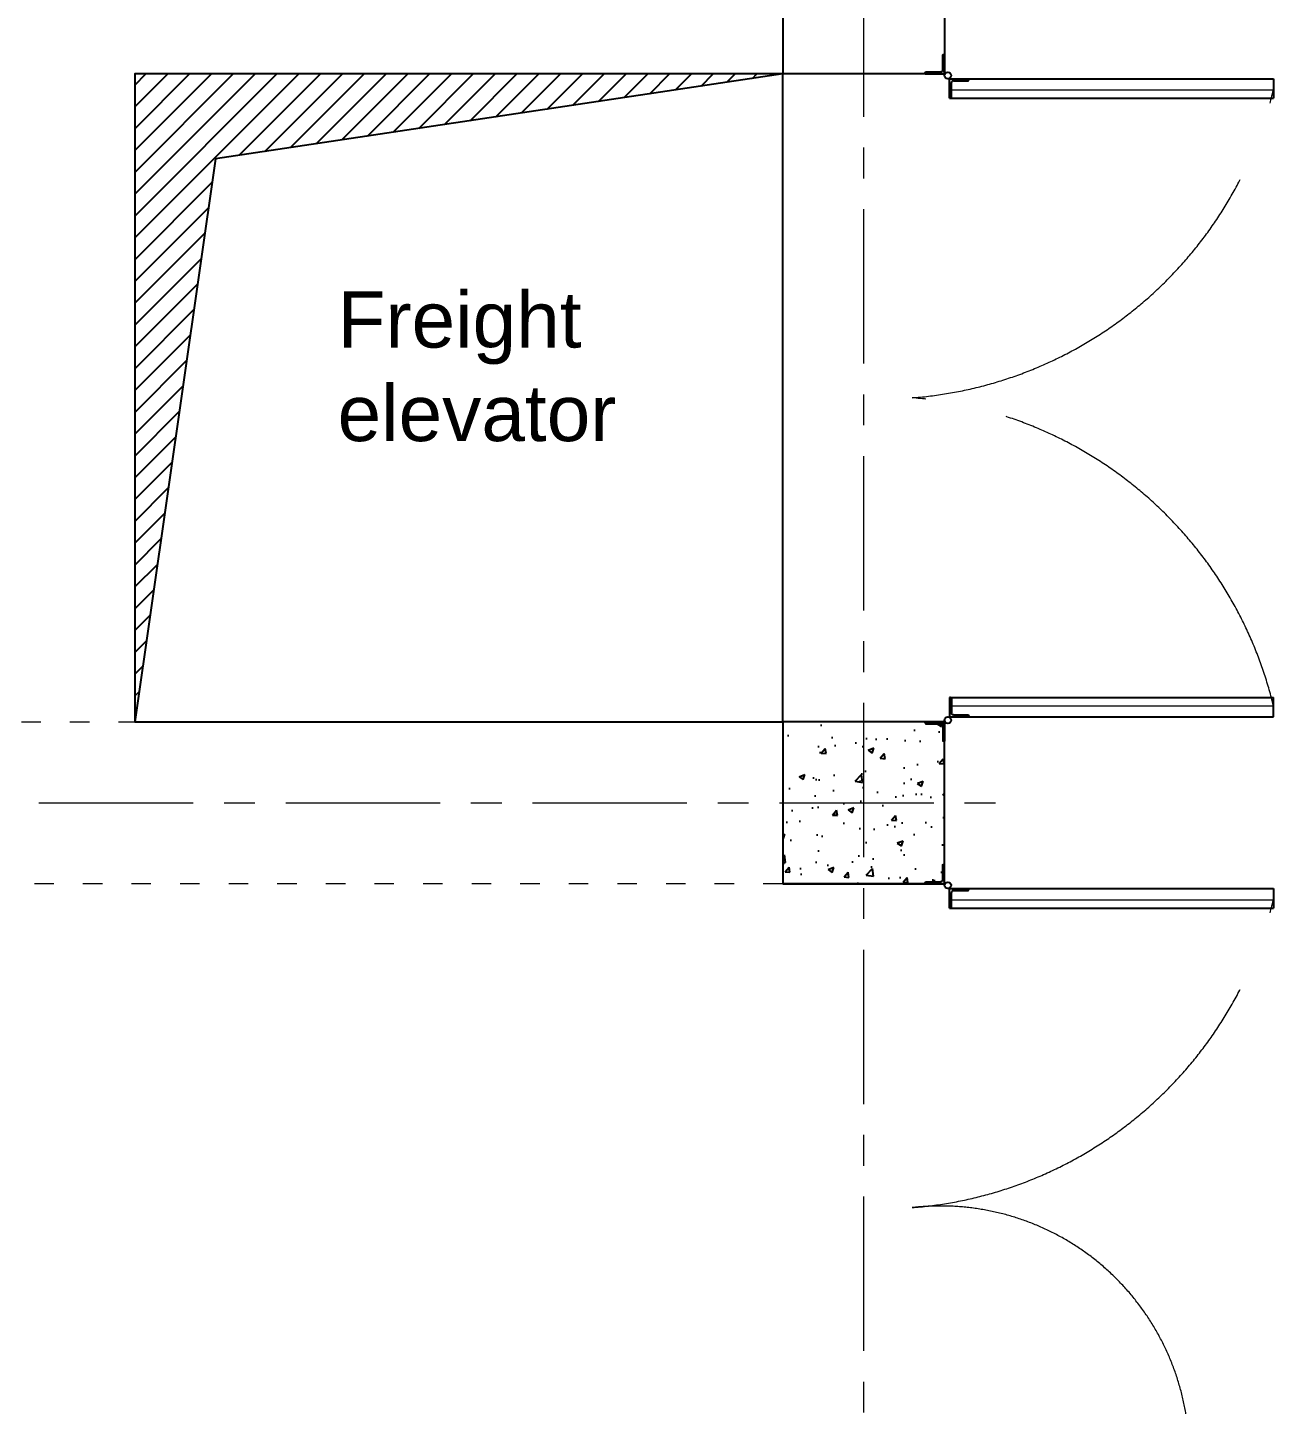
# Model space of a CAD drawing. Header units: millimetres. Extents: x 3220 to 226993, y 817 to 176024.
# Drawn here: x 53219 to 57065, y 159934 to 164185 of the extents above; entities that cross this region are included whole.
import ezdxf

# ---------------------------------------------------------------- set-up
doc = ezdxf.new("R2010")
doc.units = ezdxf.units.MM
for name, pattern in [('ACAD_ISO03W100', [30, 12, -18]), ('AXES', [50.8, 31.75, -6.35, 6.35, -6.35]), ('CENTER', [10.16, 6.35, -1.27, 1.27, -1.27])]:
    doc.linetypes.add(name, pattern=pattern)
doc.layers.add('Axe', color=1, linetype='AXES', lineweight=9)
doc.layers.add('Cache', color=3, linetype='ACAD_ISO03W100', lineweight=13)
doc.styles.get("Standard").update_dxf_attribs({"font": 'arial.ttf'})

# ---------------------------------------------------------------- blocks, each defined once
blk = doc.blocks.new("SYST7ME D'AXE")
at = {"layer": 'Axe', "ltscale": 15}
for p, q in [((15000, 18500), (15000, -6500)), ((-500, 6000), (15500, 6000))]:
    blk.add_line(p, q, dxfattribs=at)
blk = doc.blocks.new('L60X60X6')
at = {"linetype": 'Continuous'}
for p, q in [((0, 0), (0, 60)), ((0, 60), (3, 60)), ((6, 12), (6, 57)), ((60, 0), (0, 0)), ((57, 6), (12, 6)), ((60, 3), (60, 0))]:
    blk.add_line(p, q, dxfattribs=at)
for centre, radius, start, end in [((3, 57), 3, 360, 90), ((12, 12), 6, 180, 270), ((57, 3), 3, 0, 90)]:
    blk.add_arc(centre, radius, start, end, dxfattribs=at)
blk = doc.blocks.new('Level 0m')
h = blk.add_hatch()
h.set_pattern_fill('ANSI31', color=256, scale=15)
h.paths.add_polyline_path([(14750, -9750), (12750, -9750), (12750, -11750), (12999.2, -10012)])
h = blk.add_hatch()
h.set_pattern_fill('AR-CONC', color=256)
h.set_pattern_definition([(50, (-163579.41, -101209.63), (182.18467, -15.93909), [19.05, -209.55]), (355, (-163579.4, -101209.63), (-35.24342, 191.05685), [15.24, -167.64058]), (100.45144, (-163564.23, -101210.96), (146.94125, 175.11775), [16.19001, -178.09024]), (46.1842, (-163579.4, -101158.83), (271.07904, -42.04233), [28.575, -314.325]), (96.63556, (-163556.82, -101162.33), (237.40413, 247.42612), [24.28502, -267.1356]), (351.18415, (-163579.4, -101158.83), (237.40413, 247.42612), [22.85997, -251.45973]), (21, (-163554.01, -101171.53), (151.61439, -102.2652), [19.05, -209.55]), (326, (-163554, -101171.53), (61.80203, 184.18797), [15.24, -167.64]), (71.45144, (-163541.37, -101180.05), (213.41642, 81.92277), [16.19001, -178.08994]), (37.5, (-163579.41, -101209.63), (3.088603, 84.555039), [0, -165.608, 0, -170.18, 0, -168.275]), (7.5, (-163579.41, -101209.63), (66.819663, 100.180575), [0, -97.028, 0, -161.798, 0, -64.135]), (327.5, (-163636.05, -101209.63), (135.590595, -5.728744), [0, -63.5, 0, -198.12, 0, -262.89]), (317.5, (-163661.45, -101209.63), (148.12918, 25.42649), [0, -82.55, 0, -131.572, 0, -186.69])])
h.paths.add_polyline_path([(15000, -11750), (14750, -11750), (14750, -12000), (15000, -12000)])
h.paths.add_polyline_path([(15250, -11750), (15000, -11750), (15000, -12000), (15250, -12000)])
h.paths.add_polyline_path([(15250, -12000), (15000, -12000), (15000, -12250), (15250, -12250)])
h.paths.add_polyline_path([(15000, -12000), (14750, -12000), (14750, -12250), (15000, -12250)])
for p, q in [((15250, -9750), (14750, -9750)), ((15325, -9765), (16265, -9765)), ((16265, -9765), (16265, -9825)), ((15265, -9825), (16265, -9825)), ((15265, -11675), (16265, -11675)), ((16265, -11735), (16265, -11675)), ((15250, -11750), (14750, -11750)), ((15250, -11745), (15250, -11810)), ((15250, -11810), (15250, -11750)), ((15325, -11735), (16265, -11735)), ((15250, -12250), (14750, -12250)), ((15325, -12265), (16265, -12265)), ((16265, -12265), (16265, -12325)), ((15265, -12325), (16265, -12325))]:
    blk.add_line(p, q)
at = {"color": 1, "linetype": 'CENTER', "lineweight": 9, "ltscale": 200}
for p, q in [((15271, -9799.5), (16265, -9799.5)), ((15271, -11700.5), (16265, -11700.5)), ((15271, -12299.5), (16265, -12299.5))]:
    blk.add_line(p, q, dxfattribs=at)
for points in [[(2350, 250), (15250, 250), (15250, -9750)], [(2350, -250), (14750, -250), (14750, -9750)], [(14750, -9750), (12999.2, -10012), (12750, -11750)], [(14750, -11750), (14750, -12250)]]:
    blk.add_lwpolyline(points)
for points in [[(12750, -11750), (14750, -11750), (14750, -9750), (12750, -9750)], [(14750, -12250), (15250, -12250), (15250, -11750), (14750, -11750)]]:
    blk.add_lwpolyline(points, close=True)
for centre in [(15260, -9755), (15260, -11745), (15260, -12255)]:
    blk.add_circle(centre, 10)
for centre, radius, start, end in [((15052.4, -9506.3), 1247.5, 274.4793, 346.4065), ((15052.4, -11993.7), 1247.5, 13.5935, 85.5207), ((15052.4, -12006.3), 1247.5, 274.4793, 346.4065), ((15237.8, -14012.2), 767.2, 3.8524, 96.5809)]:
    blk.add_arc(centre, radius, start, end, dxfattribs=at)
at = {"layer": 'Cache', "ltscale": 5}
for p, q in [((12250, -11750), (14750, -11750)), ((14750, -12250), (12250, -12250))]:
    blk.add_line(p, q, dxfattribs=at)
blk.add_blockref("SYST7ME D'AXE", (0, -18000))
at = {"xscale": -1}
for p, rotation in [((15250, -9750), 359.9999952888331), ((15265, -11735), 269.9999952888328), ((15250, -12250), 359.9999952888331)]:
    blk.add_blockref('L60X60X6', p, dxfattribs=dict(at, rotation=rotation))
at = {"extrusion": (0, 0, -1), "xscale": -1, "zscale": -1}
for p, rotation in [((-15265, -9765), 90.00000471116724), ((-15250, -11750), 180.0000047111669), ((-15265, -12265), 90.00000471116724)]:
    blk.add_blockref('L60X60X6', p, dxfattribs=dict(at, rotation=rotation))
at = {"insert": (13376.1, -10421.7), "char_height": 173.2, "width": 1681.64, "attachment_point": 1}
blk.add_mtext('Freight\\Pelevator', dxfattribs=at)

msp = doc.modelspace()

# ---------------------------------------------------------------- block references
at = {"color": 2}
msp.add_blockref('Level 0m', (40800, 173791.8), dxfattribs=at)

doc.saveas('drawing.dxf')
